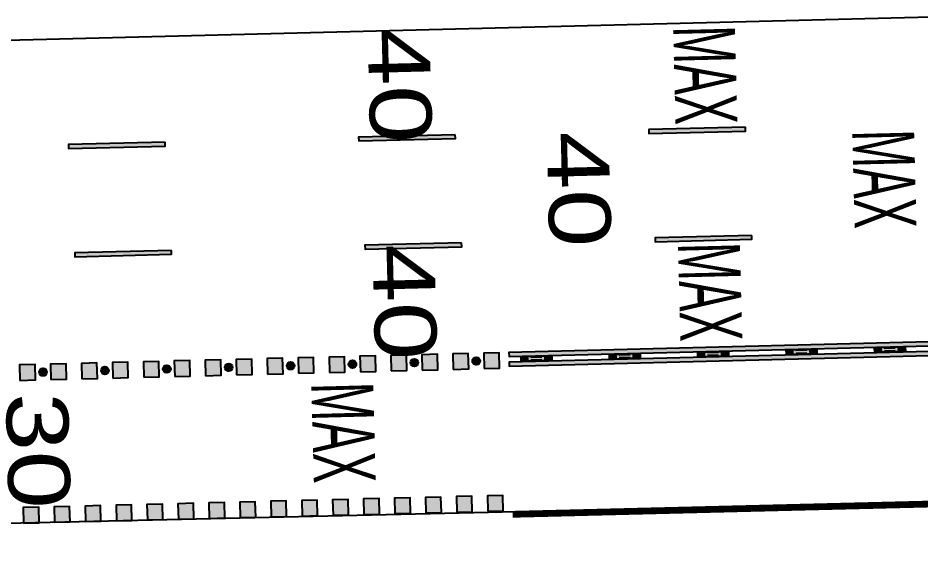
# Model space of a CAD drawing. Header units: metres. Extents: x 668617 to 675126, y 2286318 to 2293677.
# Drawn here: x 669754.73 to 669778.06, y 2287216.39 to 2287230.65 of the extents above; entities that cross this region are included whole.
import ezdxf
from ezdxf.enums import TextEntityAlignment as Align

# ---------------------------------------------------------------- set-up
doc = ezdxf.new("R2010")
doc.units = ezdxf.units.M
doc.header["$MEASUREMENT"] = 0
for name, color, linetype in [('DMTG-B-CuadrosVerdes', 94, 'Continuous'), ('DMTG-D-CONFIBUS', 1, 'Continuous'), ('DMTG-M-VIALETON', 92, 'Continuous'), ('DMTG-PB-BANQUETAS', 251, 'Continuous'), ('DMTG-SH-LEYENDA VELOCIDAD', 252, 'Continuous'), ('DMTG-SH-LINEA DISCONTINUA', 252, 'Continuous'), ('DMTG-SH-LINEA DOBLE', 252, 'Continuous'), ('DMTG-SH-LINEA GUARNICION', 40, 'Continuous')]:
    doc.layers.add(name, color=color, linetype=linetype)
doc.styles.add('Arial', font='arial.ttf')

# ---------------------------------------------------------------- blocks, each defined once
blk = doc.blocks.new('*U131')
h = blk.add_hatch(color=256)
h.dxf.hatch_style = 1
h.paths.add_polyline_path([(0, 3.689), (0.4, 3.689), (0.4, 4.089), (0, 4.089)])
h = blk.add_hatch(color=256)
h.dxf.hatch_style = 1
h.paths.add_polyline_path([(0.8, 3.689), (1.2, 3.689), (1.2, 4.089), (0.8, 4.089)])
h = blk.add_hatch(color=256)
h.dxf.hatch_style = 1
h.paths.add_polyline_path([(0.8, 3.689), (1.2, 3.689), (1.2, 4.089), (0.8, 4.089)])
h = blk.add_hatch(color=256)
h.dxf.hatch_style = 1
h.paths.add_polyline_path([(1.6, 3.689), (2, 3.689), (2, 4.089), (1.6, 4.089)])
h = blk.add_hatch(color=256)
h.dxf.hatch_style = 1
h.paths.add_polyline_path([(1.6, 3.689), (2, 3.689), (2, 4.089), (1.6, 4.089)])
h = blk.add_hatch(color=256)
h.dxf.hatch_style = 1
h.paths.add_polyline_path([(2.4, 3.689), (2.8, 3.689), (2.8, 4.089), (2.4, 4.089)])
h = blk.add_hatch(color=256)
h.dxf.hatch_style = 1
h.paths.add_polyline_path([(2.4, 3.689), (2.8, 3.689), (2.8, 4.089), (2.4, 4.089)])
h = blk.add_hatch(color=256)
h.dxf.hatch_style = 1
h.paths.add_polyline_path([(3.2, 3.689), (3.6, 3.689), (3.6, 4.089), (3.2, 4.089)])
h = blk.add_hatch(color=256)
h.dxf.hatch_style = 1
h.paths.add_polyline_path([(3.2, 3.689), (3.6, 3.689), (3.6, 4.089), (3.2, 4.089)])
h = blk.add_hatch(color=256)
h.dxf.hatch_style = 1
h.paths.add_polyline_path([(4, 3.689), (4.4, 3.689), (4.4, 4.089), (4, 4.089)])
h = blk.add_hatch(color=256)
h.dxf.hatch_style = 1
h.paths.add_polyline_path([(4, 3.689), (4.4, 3.689), (4.4, 4.089), (4, 4.089)])
h = blk.add_hatch(color=256)
h.dxf.hatch_style = 1
h.paths.add_polyline_path([(4.8, 3.689), (5.2, 3.689), (5.2, 4.089), (4.8, 4.089)])
h = blk.add_hatch(color=256)
h.dxf.hatch_style = 1
h.paths.add_polyline_path([(4.8, 3.689), (5.2, 3.689), (5.2, 4.089), (4.8, 4.089)])
h = blk.add_hatch(color=256)
h.dxf.hatch_style = 1
h.paths.add_polyline_path([(5.6, 3.689), (6, 3.689), (6, 4.089), (5.6, 4.089)])
h = blk.add_hatch(color=256)
h.dxf.hatch_style = 1
h.paths.add_polyline_path([(5.6, 3.689), (6, 3.689), (6, 4.089), (5.6, 4.089)])
h = blk.add_hatch(color=256)
h.dxf.hatch_style = 1
h.paths.add_polyline_path([(6.4, 3.689), (6.8, 3.689), (6.8, 4.089), (6.4, 4.089)])
h = blk.add_hatch(color=256)
h.dxf.hatch_style = 1
h.paths.add_polyline_path([(6.4, 3.689), (6.8, 3.689), (6.8, 4.089), (6.4, 4.089)])
h = blk.add_hatch(color=256)
h.dxf.hatch_style = 1
h.paths.add_polyline_path([(7.2, 3.689), (7.6, 3.689), (7.6, 4.089), (7.2, 4.089)])
h = blk.add_hatch(color=256)
h.dxf.hatch_style = 1
h.paths.add_polyline_path([(7.2, 3.689), (7.6, 3.689), (7.6, 4.089), (7.2, 4.089)])
h = blk.add_hatch(color=256)
h.dxf.hatch_style = 1
h.paths.add_polyline_path([(8, 3.689), (8.4, 3.689), (8.4, 4.089), (8, 4.089)])
h = blk.add_hatch(color=256)
h.dxf.hatch_style = 1
h.paths.add_polyline_path([(8, 3.689), (8.4, 3.689), (8.4, 4.089), (8, 4.089)])
h = blk.add_hatch(color=256)
h.dxf.hatch_style = 1
h.paths.add_polyline_path([(8.8, 3.689), (9.2, 3.689), (9.2, 4.089), (8.8, 4.089)])
h = blk.add_hatch(color=256)
h.dxf.hatch_style = 1
h.paths.add_polyline_path([(8.8, 3.689), (9.2, 3.689), (9.2, 4.089), (8.8, 4.089)])
h = blk.add_hatch(color=256)
h.dxf.hatch_style = 1
h.paths.add_polyline_path([(9.6, 3.689), (10, 3.689), (10, 4.089), (9.6, 4.089)])
h = blk.add_hatch(color=256)
h.dxf.hatch_style = 1
h.paths.add_polyline_path([(9.6, 3.689), (10, 3.689), (10, 4.089), (9.6, 4.089)])
h = blk.add_hatch(color=256)
h.dxf.hatch_style = 1
h.paths.add_polyline_path([(10.4, 3.689), (10.8, 3.689), (10.8, 4.089), (10.4, 4.089)])
h = blk.add_hatch(color=256)
h.dxf.hatch_style = 1
h.paths.add_polyline_path([(10.4, 3.689), (10.8, 3.689), (10.8, 4.089), (10.4, 4.089)])
h = blk.add_hatch(color=256)
h.dxf.hatch_style = 1
h.paths.add_polyline_path([(11.2, 3.689), (11.6, 3.689), (11.6, 4.089), (11.2, 4.089)])
h = blk.add_hatch(color=256)
h.dxf.hatch_style = 1
h.paths.add_polyline_path([(11.2, 3.689), (11.6, 3.689), (11.6, 4.089), (11.2, 4.089)])
h = blk.add_hatch(color=256)
h.dxf.hatch_style = 1
h.paths.add_polyline_path([(12, 3.689), (12.4, 3.689), (12.4, 4.089), (12, 4.089)])
h = blk.add_hatch(color=256)
h.dxf.hatch_style = 1
h.paths.add_polyline_path([(0, 0), (0.4, 0), (0.4, 0.4), (0, 0.4)])
h = blk.add_hatch(color=256)
h.dxf.hatch_style = 1
h.paths.add_polyline_path([(0.8, 0), (1.2, 0), (1.2, 0.4), (0.8, 0.4)])
h = blk.add_hatch(color=256)
h.dxf.hatch_style = 1
h.paths.add_polyline_path([(0.8, 0), (1.2, 0), (1.2, 0.4), (0.8, 0.4)])
h = blk.add_hatch(color=256)
h.dxf.hatch_style = 1
h.paths.add_polyline_path([(1.6, 0), (2, 0), (2, 0.4), (1.6, 0.4)])
h = blk.add_hatch(color=256)
h.dxf.hatch_style = 1
h.paths.add_polyline_path([(1.6, 0), (2, 0), (2, 0.4), (1.6, 0.4)])
h = blk.add_hatch(color=256)
h.dxf.hatch_style = 1
h.paths.add_polyline_path([(2.4, 0), (2.8, 0), (2.8, 0.4), (2.4, 0.4)])
h = blk.add_hatch(color=256)
h.dxf.hatch_style = 1
h.paths.add_polyline_path([(2.4, 0), (2.8, 0), (2.8, 0.4), (2.4, 0.4)])
h = blk.add_hatch(color=256)
h.dxf.hatch_style = 1
h.paths.add_polyline_path([(3.2, 0), (3.6, 0), (3.6, 0.4), (3.2, 0.4)])
h = blk.add_hatch(color=256)
h.dxf.hatch_style = 1
h.paths.add_polyline_path([(3.2, 0), (3.6, 0), (3.6, 0.4), (3.2, 0.4)])
h = blk.add_hatch(color=256)
h.dxf.hatch_style = 1
h.paths.add_polyline_path([(4, 0), (4.4, 0), (4.4, 0.4), (4, 0.4)])
h = blk.add_hatch(color=256)
h.dxf.hatch_style = 1
h.paths.add_polyline_path([(4, 0), (4.4, 0), (4.4, 0.4), (4, 0.4)])
h = blk.add_hatch(color=256)
h.dxf.hatch_style = 1
h.paths.add_polyline_path([(4.8, 0), (5.2, 0), (5.2, 0.4), (4.8, 0.4)])
h = blk.add_hatch(color=256)
h.dxf.hatch_style = 1
h.paths.add_polyline_path([(4.8, 0), (5.2, 0), (5.2, 0.4), (4.8, 0.4)])
h = blk.add_hatch(color=256)
h.dxf.hatch_style = 1
h.paths.add_polyline_path([(5.6, 0), (6, 0), (6, 0.4), (5.6, 0.4)])
h = blk.add_hatch(color=256)
h.dxf.hatch_style = 1
h.paths.add_polyline_path([(5.6, 0), (6, 0), (6, 0.4), (5.6, 0.4)])
h = blk.add_hatch(color=256)
h.dxf.hatch_style = 1
h.paths.add_polyline_path([(6.4, 0), (6.8, 0), (6.8, 0.4), (6.4, 0.4)])
h = blk.add_hatch(color=256)
h.dxf.hatch_style = 1
h.paths.add_polyline_path([(6.4, 0), (6.8, 0), (6.8, 0.4), (6.4, 0.4)])
h = blk.add_hatch(color=256)
h.dxf.hatch_style = 1
h.paths.add_polyline_path([(7.2, 0), (7.6, 0), (7.6, 0.4), (7.2, 0.4)])
h = blk.add_hatch(color=256)
h.dxf.hatch_style = 1
h.paths.add_polyline_path([(7.2, 0), (7.6, 0), (7.6, 0.4), (7.2, 0.4)])
h = blk.add_hatch(color=256)
h.dxf.hatch_style = 1
h.paths.add_polyline_path([(8, 0), (8.4, 0), (8.4, 0.4), (8, 0.4)])
h = blk.add_hatch(color=256)
h.dxf.hatch_style = 1
h.paths.add_polyline_path([(8, 0), (8.4, 0), (8.4, 0.4), (8, 0.4)])
h = blk.add_hatch(color=256)
h.dxf.hatch_style = 1
h.paths.add_polyline_path([(8.8, 0), (9.2, 0), (9.2, 0.4), (8.8, 0.4)])
h = blk.add_hatch(color=256)
h.dxf.hatch_style = 1
h.paths.add_polyline_path([(8.8, 0), (9.2, 0), (9.2, 0.4), (8.8, 0.4)])
h = blk.add_hatch(color=256)
h.dxf.hatch_style = 1
h.paths.add_polyline_path([(9.6, 0), (10, 0), (10, 0.4), (9.6, 0.4)])
h = blk.add_hatch(color=256)
h.dxf.hatch_style = 1
h.paths.add_polyline_path([(9.6, 0), (10, 0), (10, 0.4), (9.6, 0.4)])
h = blk.add_hatch(color=256)
h.dxf.hatch_style = 1
h.paths.add_polyline_path([(10.4, 0), (10.8, 0), (10.8, 0.4), (10.4, 0.4)])
h = blk.add_hatch(color=256)
h.dxf.hatch_style = 1
h.paths.add_polyline_path([(10.4, 0), (10.8, 0), (10.8, 0.4), (10.4, 0.4)])
h = blk.add_hatch(color=256)
h.dxf.hatch_style = 1
h.paths.add_polyline_path([(11.2, 0), (11.6, 0), (11.6, 0.4), (11.2, 0.4)])
h = blk.add_hatch(color=256)
h.dxf.hatch_style = 1
h.paths.add_polyline_path([(11.2, 0), (11.6, 0), (11.6, 0.4), (11.2, 0.4)])
h = blk.add_hatch(color=256)
h.dxf.hatch_style = 1
h.paths.add_polyline_path([(12, 0), (12.4, 0), (12.4, 0.4), (12, 0.4)])
for points in [[(0, 3.689), (0.4, 3.689), (0.4, 4.089), (0, 4.089)], [(0.8, 3.689), (1.2, 3.689), (1.2, 4.089), (0.8, 4.089)], [(0.8, 3.689), (1.2, 3.689), (1.2, 4.089), (0.8, 4.089)], [(1.6, 3.689), (2, 3.689), (2, 4.089), (1.6, 4.089)], [(1.6, 3.689), (2, 3.689), (2, 4.089), (1.6, 4.089)], [(2.4, 3.689), (2.8, 3.689), (2.8, 4.089), (2.4, 4.089)], [(2.4, 3.689), (2.8, 3.689), (2.8, 4.089), (2.4, 4.089)], [(3.2, 3.689), (3.6, 3.689), (3.6, 4.089), (3.2, 4.089)], [(3.2, 3.689), (3.6, 3.689), (3.6, 4.089), (3.2, 4.089)], [(4, 3.689), (4.4, 3.689), (4.4, 4.089), (4, 4.089)], [(4, 3.689), (4.4, 3.689), (4.4, 4.089), (4, 4.089)], [(4.8, 3.689), (5.2, 3.689), (5.2, 4.089), (4.8, 4.089)], [(4.8, 3.689), (5.2, 3.689), (5.2, 4.089), (4.8, 4.089)], [(5.6, 3.689), (6, 3.689), (6, 4.089), (5.6, 4.089)], [(5.6, 3.689), (6, 3.689), (6, 4.089), (5.6, 4.089)], [(6.4, 3.689), (6.8, 3.689), (6.8, 4.089), (6.4, 4.089)], [(6.4, 3.689), (6.8, 3.689), (6.8, 4.089), (6.4, 4.089)], [(7.2, 3.689), (7.6, 3.689), (7.6, 4.089), (7.2, 4.089)], [(7.2, 3.689), (7.6, 3.689), (7.6, 4.089), (7.2, 4.089)], [(8, 3.689), (8.4, 3.689), (8.4, 4.089), (8, 4.089)], [(8, 3.689), (8.4, 3.689), (8.4, 4.089), (8, 4.089)], [(8.8, 3.689), (9.2, 3.689), (9.2, 4.089), (8.8, 4.089)], [(8.8, 3.689), (9.2, 3.689), (9.2, 4.089), (8.8, 4.089)], [(9.6, 3.689), (10, 3.689), (10, 4.089), (9.6, 4.089)], [(9.6, 3.689), (10, 3.689), (10, 4.089), (9.6, 4.089)], [(10.4, 3.689), (10.8, 3.689), (10.8, 4.089), (10.4, 4.089)], [(10.4, 3.689), (10.8, 3.689), (10.8, 4.089), (10.4, 4.089)], [(11.2, 3.689), (11.6, 3.689), (11.6, 4.089), (11.2, 4.089)], [(11.2, 3.689), (11.6, 3.689), (11.6, 4.089), (11.2, 4.089)], [(12, 3.689), (12.4, 3.689), (12.4, 4.089), (12, 4.089)], [(0, 0), (0.4, 0), (0.4, 0.4), (0, 0.4)], [(0.8, 0), (1.2, 0), (1.2, 0.4), (0.8, 0.4)], [(0.8, 0), (1.2, 0), (1.2, 0.4), (0.8, 0.4)], [(1.6, 0), (2, 0), (2, 0.4), (1.6, 0.4)], [(1.6, 0), (2, 0), (2, 0.4), (1.6, 0.4)], [(2.4, 0), (2.8, 0), (2.8, 0.4), (2.4, 0.4)], [(2.4, 0), (2.8, 0), (2.8, 0.4), (2.4, 0.4)], [(3.2, 0), (3.6, 0), (3.6, 0.4), (3.2, 0.4)], [(3.2, 0), (3.6, 0), (3.6, 0.4), (3.2, 0.4)], [(4, 0), (4.4, 0), (4.4, 0.4), (4, 0.4)], [(4, 0), (4.4, 0), (4.4, 0.4), (4, 0.4)], [(4.8, 0), (5.2, 0), (5.2, 0.4), (4.8, 0.4)], [(4.8, 0), (5.2, 0), (5.2, 0.4), (4.8, 0.4)], [(5.6, 0), (6, 0), (6, 0.4), (5.6, 0.4)], [(5.6, 0), (6, 0), (6, 0.4), (5.6, 0.4)], [(6.4, 0), (6.8, 0), (6.8, 0.4), (6.4, 0.4)], [(6.4, 0), (6.8, 0), (6.8, 0.4), (6.4, 0.4)], [(7.2, 0), (7.6, 0), (7.6, 0.4), (7.2, 0.4)], [(7.2, 0), (7.6, 0), (7.6, 0.4), (7.2, 0.4)], [(8, 0), (8.4, 0), (8.4, 0.4), (8, 0.4)], [(8, 0), (8.4, 0), (8.4, 0.4), (8, 0.4)], [(8.8, 0), (9.2, 0), (9.2, 0.4), (8.8, 0.4)], [(8.8, 0), (9.2, 0), (9.2, 0.4), (8.8, 0.4)], [(9.6, 0), (10, 0), (10, 0.4), (9.6, 0.4)], [(9.6, 0), (10, 0), (10, 0.4), (9.6, 0.4)], [(10.4, 0), (10.8, 0), (10.8, 0.4), (10.4, 0.4)], [(10.4, 0), (10.8, 0), (10.8, 0.4), (10.4, 0.4)], [(11.2, 0), (11.6, 0), (11.6, 0.4), (11.2, 0.4)], [(11.2, 0), (11.6, 0), (11.6, 0.4), (11.2, 0.4)], [(12, 0), (12.4, 0), (12.4, 0.4), (12, 0.4)]]:
    blk.add_lwpolyline(points, close=True)
blk = doc.blocks.new('*U179')
for points in [[(1.2, 0.2), (20.892, 0.2), (20.892, 0.3), (1.2, 0.3)], [(1.2, -0.05), (20.892, -0.05), (20.892, 0.05), (1.2, 0.05)]]:
    blk.add_hatch(color=252).paths.add_polyline_path(points)
for points in [[(1.2, 0.2), (20.892, 0.2), (20.892, 0.3), (1.2, 0.3)], [(1.2, -0.05), (20.892, -0.05), (20.892, 0.05), (1.2, 0.05)]]:
    blk.add_lwpolyline(points, close=True)
blk = doc.blocks.new('*U99')
at = {"true_color": 0x58ba48}
h = blk.add_hatch(color=85, dxfattribs=at)
h.dxf.hatch_style = 1
h.paths.add_polyline_path([(13.392, 11.001, 1), (13.492, 11.001, 1)], flags=0)
h.paths.add_polyline_path([(13.391, 11.069), (13.38, 11.08, 0.062746), (13.363, 11.062), (13.373, 11.052, 0.413879), (13.391, 11.052, 0.414549)], flags=17)
h.paths.add_polyline_path([(13.388, 11.06, -1), (13.376, 11.06, -1)], flags=16)
h.paths.add_polyline_path([(13.392, 11.001, 1), (13.492, 11.001, 1)], flags=16)
h.paths.add_polyline_path([(13.503, 11.08), (13.492, 11.069, 0.413879), (13.492, 11.052, 0.414549), (13.51, 11.052), (13.521, 11.062, 0.062746)], flags=17)
h.paths.add_polyline_path([(13.507, 11.06, -1), (13.495, 11.06, -1)], flags=16)
h.paths.add_polyline_path([(13.521, 10.94), (13.51, 10.95, 0.413879), (13.492, 10.95, 0.414549), (13.492, 10.933), (13.503, 10.922, 0.062746)], flags=17)
h.paths.add_polyline_path([(13.495, 10.942, -1), (13.507, 10.942, -1)], flags=16)
h.paths.add_polyline_path([(13.391, 10.95, 0.414549), (13.373, 10.95), (13.363, 10.94, 0.062746), (13.38, 10.922), (13.391, 10.933, 0.413879)], flags=17)
h.paths.add_polyline_path([(13.376, 10.942, -1), (13.388, 10.942, -1)], flags=16)
h.paths.add_polyline_path([(13.521, 11.062), (13.51, 11.052, -0.414549), (13.492, 11.052, -0.413879), (13.492, 11.069), (13.503, 11.08, 0.342564), (13.38, 11.08), (13.391, 11.069, -0.414549), (13.391, 11.052, -0.413879), (13.373, 11.052), (13.363, 11.062, 0.166532), (13.342, 11.001, 0.166532), (13.363, 10.94), (13.373, 10.95, -0.414549), (13.391, 10.95, -0.413879), (13.391, 10.933), (13.38, 10.922, 0.342564), (13.503, 10.922), (13.492, 10.933, -0.414549), (13.492, 10.95, -0.413879), (13.51, 10.95), (13.521, 10.94, 0.166532), (13.542, 11.001, 0.166532)])
h.paths.add_polyline_path([(13.492, 11.001, -1), (13.392, 11.001, -1)], flags=0)
h.paths.add_polyline_path([(13.471, 11.056, 0.245947), (13.413, 11.056), (13.401, 11.078, -0.245947), (13.482, 11.078)], flags=16)
h.paths.add_polyline_path([(13.471, 10.946), (13.482, 10.923, -0.245947), (13.401, 10.923), (13.413, 10.946, 0.245947)], flags=16)
h = blk.add_hatch(color=85, dxfattribs=at)
h.dxf.hatch_style = 1
h.paths.add_polyline_path([(13.392, 11.001, 1), (13.492, 11.001, 1)])
at = {"true_color": 0xc7c8ca}
h = blk.add_hatch(color=9, dxfattribs=at)
h.dxf.hatch_style = 1
h.paths.add_polyline_path([(13.482, 11.078, 0.245947), (13.401, 11.078), (13.413, 11.056, -0.245947), (13.471, 11.056)])
h.paths.add_polyline_path([(13.482, 10.923), (13.471, 10.946, -0.245947), (13.413, 10.946), (13.401, 10.923, 0.245947)])
at = {"true_color": 0x58ba48}
h = blk.add_hatch(color=85, dxfattribs=at)
h.dxf.hatch_style = 1
h.paths.add_polyline_path([(14.992, 11.001, 1), (15.092, 11.001, 1)], flags=0)
h.paths.add_polyline_path([(14.991, 11.069), (14.98, 11.08, 0.062746), (14.963, 11.062), (14.973, 11.052, 0.413879), (14.991, 11.052, 0.414549)], flags=17)
h.paths.add_polyline_path([(14.988, 11.06, -1), (14.976, 11.06, -1)], flags=16)
h.paths.add_polyline_path([(14.992, 11.001, 1), (15.092, 11.001, 1)], flags=16)
h.paths.add_polyline_path([(15.103, 11.08), (15.092, 11.069, 0.413879), (15.092, 11.052, 0.414549), (15.11, 11.052), (15.121, 11.062, 0.062746)], flags=17)
h.paths.add_polyline_path([(15.107, 11.06, -1), (15.095, 11.06, -1)], flags=16)
h.paths.add_polyline_path([(15.121, 10.94), (15.11, 10.95, 0.413879), (15.092, 10.95, 0.414549), (15.092, 10.933), (15.103, 10.922, 0.062746)], flags=17)
h.paths.add_polyline_path([(15.095, 10.942, -1), (15.107, 10.942, -1)], flags=16)
h.paths.add_polyline_path([(14.991, 10.95, 0.414549), (14.973, 10.95), (14.963, 10.94, 0.062746), (14.98, 10.922), (14.991, 10.933, 0.413879)], flags=17)
h.paths.add_polyline_path([(14.976, 10.942, -1), (14.988, 10.942, -1)], flags=16)
h.paths.add_polyline_path([(15.121, 11.062), (15.11, 11.052, -0.414549), (15.092, 11.052, -0.413879), (15.092, 11.069), (15.103, 11.08, 0.342564), (14.98, 11.08), (14.991, 11.069, -0.414549), (14.991, 11.052, -0.413879), (14.973, 11.052), (14.963, 11.062, 0.166532), (14.942, 11.001, 0.166532), (14.963, 10.94), (14.973, 10.95, -0.414549), (14.991, 10.95, -0.413879), (14.991, 10.933), (14.98, 10.922, 0.342564), (15.103, 10.922), (15.092, 10.933, -0.414549), (15.092, 10.95, -0.413879), (15.11, 10.95), (15.121, 10.94, 0.166532), (15.142, 11.001, 0.166532)])
h.paths.add_polyline_path([(15.092, 11.001, -1), (14.992, 11.001, -1)], flags=0)
h.paths.add_polyline_path([(15.071, 11.056, 0.245947), (15.013, 11.056), (15.001, 11.078, -0.245947), (15.082, 11.078)], flags=16)
h.paths.add_polyline_path([(15.071, 10.946), (15.082, 10.923, -0.245947), (15.001, 10.923), (15.013, 10.946, 0.245947)], flags=16)
h = blk.add_hatch(color=85, dxfattribs=at)
h.dxf.hatch_style = 1
h.paths.add_polyline_path([(14.992, 11.001, 1), (15.092, 11.001, 1)])
at = {"true_color": 0xc7c8ca}
h = blk.add_hatch(color=9, dxfattribs=at)
h.dxf.hatch_style = 1
h.paths.add_polyline_path([(15.082, 11.078, 0.245947), (15.001, 11.078), (15.013, 11.056, -0.245947), (15.071, 11.056)])
h.paths.add_polyline_path([(15.082, 10.923), (15.071, 10.946, -0.245947), (15.013, 10.946), (15.001, 10.923, 0.245947)])
at = {"true_color": 0x58ba48}
h = blk.add_hatch(color=85, dxfattribs=at)
h.dxf.hatch_style = 1
h.paths.add_polyline_path([(16.592, 11.001, 1), (16.692, 11.001, 1)], flags=0)
h.paths.add_polyline_path([(16.591, 11.069), (16.58, 11.08, 0.062746), (16.563, 11.062), (16.573, 11.052, 0.413879), (16.591, 11.052, 0.414549)], flags=17)
h.paths.add_polyline_path([(16.588, 11.06, -1), (16.576, 11.06, -1)], flags=16)
h.paths.add_polyline_path([(16.592, 11.001, 1), (16.692, 11.001, 1)], flags=16)
h.paths.add_polyline_path([(16.703, 11.08), (16.692, 11.069, 0.413879), (16.692, 11.052, 0.414549), (16.71, 11.052), (16.721, 11.062, 0.062746)], flags=17)
h.paths.add_polyline_path([(16.707, 11.06, -1), (16.695, 11.06, -1)], flags=16)
h.paths.add_polyline_path([(16.721, 10.94), (16.71, 10.95, 0.413879), (16.692, 10.95, 0.414549), (16.692, 10.933), (16.703, 10.922, 0.062746)], flags=17)
h.paths.add_polyline_path([(16.695, 10.942, -1), (16.707, 10.942, -1)], flags=16)
h.paths.add_polyline_path([(16.591, 10.95, 0.414549), (16.573, 10.95), (16.563, 10.94, 0.062746), (16.58, 10.922), (16.591, 10.933, 0.413879)], flags=17)
h.paths.add_polyline_path([(16.576, 10.942, -1), (16.588, 10.942, -1)], flags=16)
h.paths.add_polyline_path([(16.721, 11.062), (16.71, 11.052, -0.414549), (16.692, 11.052, -0.413879), (16.692, 11.069), (16.703, 11.08, 0.342564), (16.58, 11.08), (16.591, 11.069, -0.414549), (16.591, 11.052, -0.413879), (16.573, 11.052), (16.563, 11.062, 0.166532), (16.542, 11.001, 0.166532), (16.563, 10.94), (16.573, 10.95, -0.414549), (16.591, 10.95, -0.413879), (16.591, 10.933), (16.58, 10.922, 0.342564), (16.703, 10.922), (16.692, 10.933, -0.414549), (16.692, 10.95, -0.413879), (16.71, 10.95), (16.721, 10.94, 0.166532), (16.742, 11.001, 0.166532)])
h.paths.add_polyline_path([(16.692, 11.001, -1), (16.592, 11.001, -1)], flags=0)
h.paths.add_polyline_path([(16.671, 11.056, 0.245947), (16.613, 11.056), (16.601, 11.078, -0.245947), (16.682, 11.078)], flags=16)
h.paths.add_polyline_path([(16.671, 10.946), (16.682, 10.923, -0.245947), (16.601, 10.923), (16.613, 10.946, 0.245947)], flags=16)
h = blk.add_hatch(color=85, dxfattribs=at)
h.dxf.hatch_style = 1
h.paths.add_polyline_path([(16.592, 11.001, 1), (16.692, 11.001, 1)])
at = {"true_color": 0xc7c8ca}
h = blk.add_hatch(color=9, dxfattribs=at)
h.dxf.hatch_style = 1
h.paths.add_polyline_path([(16.682, 11.078, 0.245947), (16.601, 11.078), (16.613, 11.056, -0.245947), (16.671, 11.056)])
h.paths.add_polyline_path([(16.682, 10.923), (16.671, 10.946, -0.245947), (16.613, 10.946), (16.601, 10.923, 0.245947)])
at = {"true_color": 0x58ba48}
h = blk.add_hatch(color=85, dxfattribs=at)
h.dxf.hatch_style = 1
h.paths.add_polyline_path([(18.192, 11.001, 1), (18.292, 11.001, 1)], flags=0)
h.paths.add_polyline_path([(18.191, 11.069), (18.18, 11.08, 0.062746), (18.163, 11.062), (18.173, 11.052, 0.413879), (18.191, 11.052, 0.414549)], flags=17)
h.paths.add_polyline_path([(18.188, 11.06, -1), (18.176, 11.06, -1)], flags=16)
h.paths.add_polyline_path([(18.192, 11.001, 1), (18.292, 11.001, 1)], flags=16)
h.paths.add_polyline_path([(18.303, 11.08), (18.292, 11.069, 0.413879), (18.292, 11.052, 0.414549), (18.31, 11.052), (18.321, 11.062, 0.062746)], flags=17)
h.paths.add_polyline_path([(18.307, 11.06, -1), (18.295, 11.06, -1)], flags=16)
h.paths.add_polyline_path([(18.321, 10.94), (18.31, 10.95, 0.413879), (18.292, 10.95, 0.414549), (18.292, 10.933), (18.303, 10.922, 0.062746)], flags=17)
h.paths.add_polyline_path([(18.295, 10.942, -1), (18.307, 10.942, -1)], flags=16)
h.paths.add_polyline_path([(18.191, 10.95, 0.414549), (18.173, 10.95), (18.163, 10.94, 0.062746), (18.18, 10.922), (18.191, 10.933, 0.413879)], flags=17)
h.paths.add_polyline_path([(18.176, 10.942, -1), (18.188, 10.942, -1)], flags=16)
h.paths.add_polyline_path([(18.321, 11.062), (18.31, 11.052, -0.414549), (18.292, 11.052, -0.413879), (18.292, 11.069), (18.303, 11.08, 0.342564), (18.18, 11.08), (18.191, 11.069, -0.414549), (18.191, 11.052, -0.413879), (18.173, 11.052), (18.163, 11.062, 0.166532), (18.142, 11.001, 0.166532), (18.163, 10.94), (18.173, 10.95, -0.414549), (18.191, 10.95, -0.413879), (18.191, 10.933), (18.18, 10.922, 0.342564), (18.303, 10.922), (18.292, 10.933, -0.414549), (18.292, 10.95, -0.413879), (18.31, 10.95), (18.321, 10.94, 0.166532), (18.342, 11.001, 0.166532)])
h.paths.add_polyline_path([(18.292, 11.001, -1), (18.192, 11.001, -1)], flags=0)
h.paths.add_polyline_path([(18.271, 11.056, 0.245947), (18.213, 11.056), (18.201, 11.078, -0.245947), (18.282, 11.078)], flags=16)
h.paths.add_polyline_path([(18.271, 10.946), (18.282, 10.923, -0.245947), (18.201, 10.923), (18.213, 10.946, 0.245947)], flags=16)
h = blk.add_hatch(color=85, dxfattribs=at)
h.dxf.hatch_style = 1
h.paths.add_polyline_path([(18.192, 11.001, 1), (18.292, 11.001, 1)])
at = {"true_color": 0xc7c8ca}
h = blk.add_hatch(color=9, dxfattribs=at)
h.dxf.hatch_style = 1
h.paths.add_polyline_path([(18.282, 11.078, 0.245947), (18.201, 11.078), (18.213, 11.056, -0.245947), (18.271, 11.056)])
h.paths.add_polyline_path([(18.282, 10.923), (18.271, 10.946, -0.245947), (18.213, 10.946), (18.201, 10.923, 0.245947)])
at = {"true_color": 0x58ba48}
h = blk.add_hatch(color=85, dxfattribs=at)
h.dxf.hatch_style = 1
h.paths.add_polyline_path([(19.792, 11.001, 1), (19.892, 11.001, 1)], flags=0)
h.paths.add_polyline_path([(19.791, 11.069), (19.78, 11.08, 0.062746), (19.763, 11.062), (19.773, 11.052, 0.413879), (19.791, 11.052, 0.414549)], flags=17)
h.paths.add_polyline_path([(19.788, 11.06, -1), (19.776, 11.06, -1)], flags=16)
h.paths.add_polyline_path([(19.792, 11.001, 1), (19.892, 11.001, 1)], flags=16)
h.paths.add_polyline_path([(19.903, 11.08), (19.892, 11.069, 0.413879), (19.892, 11.052, 0.414549), (19.91, 11.052), (19.921, 11.062, 0.062746)], flags=17)
h.paths.add_polyline_path([(19.907, 11.06, -1), (19.895, 11.06, -1)], flags=16)
h.paths.add_polyline_path([(19.921, 10.94), (19.91, 10.95, 0.413879), (19.892, 10.95, 0.414549), (19.892, 10.933), (19.903, 10.922, 0.062746)], flags=17)
h.paths.add_polyline_path([(19.895, 10.942, -1), (19.907, 10.942, -1)], flags=16)
h.paths.add_polyline_path([(19.791, 10.95, 0.414549), (19.773, 10.95), (19.763, 10.94, 0.062746), (19.78, 10.922), (19.791, 10.933, 0.413879)], flags=17)
h.paths.add_polyline_path([(19.776, 10.942, -1), (19.788, 10.942, -1)], flags=16)
h.paths.add_polyline_path([(19.921, 11.062), (19.91, 11.052, -0.414549), (19.892, 11.052, -0.413879), (19.892, 11.069), (19.903, 11.08, 0.342564), (19.78, 11.08), (19.791, 11.069, -0.414549), (19.791, 11.052, -0.413879), (19.773, 11.052), (19.763, 11.062, 0.166532), (19.742, 11.001, 0.166532), (19.763, 10.94), (19.773, 10.95, -0.414549), (19.791, 10.95, -0.413879), (19.791, 10.933), (19.78, 10.922, 0.342564), (19.903, 10.922), (19.892, 10.933, -0.414549), (19.892, 10.95, -0.413879), (19.91, 10.95), (19.921, 10.94, 0.166532), (19.942, 11.001, 0.166532)])
h.paths.add_polyline_path([(19.892, 11.001, -1), (19.792, 11.001, -1)], flags=0)
h.paths.add_polyline_path([(19.871, 11.056, 0.245947), (19.813, 11.056), (19.801, 11.078, -0.245947), (19.882, 11.078)], flags=16)
h.paths.add_polyline_path([(19.871, 10.946), (19.882, 10.923, -0.245947), (19.801, 10.923), (19.813, 10.946, 0.245947)], flags=16)
h = blk.add_hatch(color=85, dxfattribs=at)
h.dxf.hatch_style = 1
h.paths.add_polyline_path([(19.792, 11.001, 1), (19.892, 11.001, 1)])
at = {"true_color": 0xc7c8ca}
h = blk.add_hatch(color=9, dxfattribs=at)
h.dxf.hatch_style = 1
h.paths.add_polyline_path([(19.882, 11.078, 0.245947), (19.801, 11.078), (19.813, 11.056, -0.245947), (19.871, 11.056)])
h.paths.add_polyline_path([(19.882, 10.923), (19.871, 10.946, -0.245947), (19.813, 10.946), (19.801, 10.923, 0.245947)])
at = {"true_color": 0x58ba48}
h = blk.add_hatch(color=85, dxfattribs=at)
h.dxf.hatch_style = 1
h.paths.add_polyline_path([(21.392, 11.001, 1), (21.492, 11.001, 1)], flags=0)
h.paths.add_polyline_path([(21.391, 11.069), (21.38, 11.08, 0.062746), (21.363, 11.062), (21.373, 11.052, 0.413879), (21.391, 11.052, 0.414549)], flags=17)
h.paths.add_polyline_path([(21.388, 11.06, -1), (21.376, 11.06, -1)], flags=16)
h.paths.add_polyline_path([(21.392, 11.001, 1), (21.492, 11.001, 1)], flags=16)
h.paths.add_polyline_path([(21.503, 11.08), (21.492, 11.069, 0.413879), (21.492, 11.052, 0.414549), (21.51, 11.052), (21.521, 11.062, 0.062746)], flags=17)
h.paths.add_polyline_path([(21.507, 11.06, -1), (21.495, 11.06, -1)], flags=16)
h.paths.add_polyline_path([(21.521, 10.94), (21.51, 10.95, 0.413879), (21.492, 10.95, 0.414549), (21.492, 10.933), (21.503, 10.922, 0.062746)], flags=17)
h.paths.add_polyline_path([(21.495, 10.942, -1), (21.507, 10.942, -1)], flags=16)
h.paths.add_polyline_path([(21.391, 10.95, 0.414549), (21.373, 10.95), (21.363, 10.94, 0.062746), (21.38, 10.922), (21.391, 10.933, 0.413879)], flags=17)
h.paths.add_polyline_path([(21.376, 10.942, -1), (21.388, 10.942, -1)], flags=16)
h.paths.add_polyline_path([(21.521, 11.062), (21.51, 11.052, -0.414549), (21.492, 11.052, -0.413879), (21.492, 11.069), (21.503, 11.08, 0.342564), (21.38, 11.08), (21.391, 11.069, -0.414549), (21.391, 11.052, -0.413879), (21.373, 11.052), (21.363, 11.062, 0.166532), (21.342, 11.001, 0.166532), (21.363, 10.94), (21.373, 10.95, -0.414549), (21.391, 10.95, -0.413879), (21.391, 10.933), (21.38, 10.922, 0.342564), (21.503, 10.922), (21.492, 10.933, -0.414549), (21.492, 10.95, -0.413879), (21.51, 10.95), (21.521, 10.94, 0.166532), (21.542, 11.001, 0.166532)])
h.paths.add_polyline_path([(21.492, 11.001, -1), (21.392, 11.001, -1)], flags=0)
h.paths.add_polyline_path([(21.471, 11.056, 0.245947), (21.413, 11.056), (21.401, 11.078, -0.245947), (21.482, 11.078)], flags=16)
h.paths.add_polyline_path([(21.471, 10.946), (21.482, 10.923, -0.245947), (21.401, 10.923), (21.413, 10.946, 0.245947)], flags=16)
h = blk.add_hatch(color=85, dxfattribs=at)
h.dxf.hatch_style = 1
h.paths.add_polyline_path([(21.392, 11.001, 1), (21.492, 11.001, 1)])
at = {"true_color": 0xc7c8ca}
h = blk.add_hatch(color=9, dxfattribs=at)
h.dxf.hatch_style = 1
h.paths.add_polyline_path([(21.482, 11.078, 0.245947), (21.401, 11.078), (21.413, 11.056, -0.245947), (21.471, 11.056)])
h.paths.add_polyline_path([(21.482, 10.923), (21.471, 10.946, -0.245947), (21.413, 10.946), (21.401, 10.923, 0.245947)])
at = {"true_color": 0x58ba48}
h = blk.add_hatch(color=85, dxfattribs=at)
h.dxf.hatch_style = 1
h.paths.add_polyline_path([(22.992, 11.001, 1), (23.092, 11.001, 1)], flags=0)
h.paths.add_polyline_path([(22.991, 11.069), (22.98, 11.08, 0.062746), (22.963, 11.062), (22.973, 11.052, 0.413879), (22.991, 11.052, 0.414549)], flags=17)
h.paths.add_polyline_path([(22.988, 11.06, -1), (22.976, 11.06, -1)], flags=16)
h.paths.add_polyline_path([(22.992, 11.001, 1), (23.092, 11.001, 1)], flags=16)
h.paths.add_polyline_path([(23.103, 11.08), (23.092, 11.069, 0.413879), (23.092, 11.052, 0.414549), (23.11, 11.052), (23.121, 11.062, 0.062746)], flags=17)
h.paths.add_polyline_path([(23.107, 11.06, -1), (23.095, 11.06, -1)], flags=16)
h.paths.add_polyline_path([(23.121, 10.94), (23.11, 10.95, 0.413879), (23.092, 10.95, 0.414549), (23.092, 10.933), (23.103, 10.922, 0.062746)], flags=17)
h.paths.add_polyline_path([(23.095, 10.942, -1), (23.107, 10.942, -1)], flags=16)
h.paths.add_polyline_path([(22.991, 10.95, 0.414549), (22.973, 10.95), (22.963, 10.94, 0.062746), (22.98, 10.922), (22.991, 10.933, 0.413879)], flags=17)
h.paths.add_polyline_path([(22.976, 10.942, -1), (22.988, 10.942, -1)], flags=16)
h.paths.add_polyline_path([(23.121, 11.062), (23.11, 11.052, -0.414549), (23.092, 11.052, -0.413879), (23.092, 11.069), (23.103, 11.08, 0.342564), (22.98, 11.08), (22.991, 11.069, -0.414549), (22.991, 11.052, -0.413879), (22.973, 11.052), (22.963, 11.062, 0.166532), (22.942, 11.001, 0.166532), (22.963, 10.94), (22.973, 10.95, -0.414549), (22.991, 10.95, -0.413879), (22.991, 10.933), (22.98, 10.922, 0.342564), (23.103, 10.922), (23.092, 10.933, -0.414549), (23.092, 10.95, -0.413879), (23.11, 10.95), (23.121, 10.94, 0.166532), (23.142, 11.001, 0.166532)])
h.paths.add_polyline_path([(23.092, 11.001, -1), (22.992, 11.001, -1)], flags=0)
h.paths.add_polyline_path([(23.071, 11.056, 0.245947), (23.013, 11.056), (23.001, 11.078, -0.245947), (23.082, 11.078)], flags=16)
h.paths.add_polyline_path([(23.071, 10.946), (23.082, 10.923, -0.245947), (23.001, 10.923), (23.013, 10.946, 0.245947)], flags=16)
h = blk.add_hatch(color=85, dxfattribs=at)
h.dxf.hatch_style = 1
h.paths.add_polyline_path([(22.992, 11.001, 1), (23.092, 11.001, 1)])
at = {"true_color": 0xc7c8ca}
h = blk.add_hatch(color=9, dxfattribs=at)
h.dxf.hatch_style = 1
h.paths.add_polyline_path([(23.082, 11.078, 0.245947), (23.001, 11.078), (23.013, 11.056, -0.245947), (23.071, 11.056)])
h.paths.add_polyline_path([(23.082, 10.923), (23.071, 10.946, -0.245947), (23.013, 10.946), (23.001, 10.923, 0.245947)])
at = {"true_color": 0x58ba48}
h = blk.add_hatch(color=85, dxfattribs=at)
h.dxf.hatch_style = 1
h.paths.add_polyline_path([(24.592, 11.001, 1), (24.692, 11.001, 1)], flags=0)
h.paths.add_polyline_path([(24.591, 11.069), (24.58, 11.08, 0.062746), (24.563, 11.062), (24.573, 11.052, 0.413879), (24.591, 11.052, 0.414549)], flags=17)
h.paths.add_polyline_path([(24.588, 11.06, -1), (24.576, 11.06, -1)], flags=16)
h.paths.add_polyline_path([(24.592, 11.001, 1), (24.692, 11.001, 1)], flags=16)
h.paths.add_polyline_path([(24.703, 11.08), (24.692, 11.069, 0.413879), (24.692, 11.052, 0.414549), (24.71, 11.052), (24.721, 11.062, 0.062746)], flags=17)
h.paths.add_polyline_path([(24.707, 11.06, -1), (24.695, 11.06, -1)], flags=16)
h.paths.add_polyline_path([(24.721, 10.94), (24.71, 10.95, 0.413879), (24.692, 10.95, 0.414549), (24.692, 10.933), (24.703, 10.922, 0.062746)], flags=17)
h.paths.add_polyline_path([(24.695, 10.942, -1), (24.707, 10.942, -1)], flags=16)
h.paths.add_polyline_path([(24.591, 10.95, 0.414549), (24.573, 10.95), (24.563, 10.94, 0.062746), (24.58, 10.922), (24.591, 10.933, 0.413879)], flags=17)
h.paths.add_polyline_path([(24.576, 10.942, -1), (24.588, 10.942, -1)], flags=16)
h.paths.add_polyline_path([(24.721, 11.062), (24.71, 11.052, -0.414549), (24.692, 11.052, -0.413879), (24.692, 11.069), (24.703, 11.08, 0.342564), (24.58, 11.08), (24.591, 11.069, -0.414549), (24.591, 11.052, -0.413879), (24.573, 11.052), (24.563, 11.062, 0.166532), (24.542, 11.001, 0.166532), (24.563, 10.94), (24.573, 10.95, -0.414549), (24.591, 10.95, -0.413879), (24.591, 10.933), (24.58, 10.922, 0.342564), (24.703, 10.922), (24.692, 10.933, -0.414549), (24.692, 10.95, -0.413879), (24.71, 10.95), (24.721, 10.94, 0.166532), (24.742, 11.001, 0.166532)])
h.paths.add_polyline_path([(24.692, 11.001, -1), (24.592, 11.001, -1)], flags=0)
h.paths.add_polyline_path([(24.671, 11.056, 0.245947), (24.613, 11.056), (24.601, 11.078, -0.245947), (24.682, 11.078)], flags=16)
h.paths.add_polyline_path([(24.671, 10.946), (24.682, 10.923, -0.245947), (24.601, 10.923), (24.613, 10.946, 0.245947)], flags=16)
h = blk.add_hatch(color=85, dxfattribs=at)
h.dxf.hatch_style = 1
h.paths.add_polyline_path([(24.592, 11.001, 1), (24.692, 11.001, 1)])
at = {"true_color": 0xc7c8ca}
h = blk.add_hatch(color=9, dxfattribs=at)
h.dxf.hatch_style = 1
h.paths.add_polyline_path([(24.682, 11.078, 0.245947), (24.601, 11.078), (24.613, 11.056, -0.245947), (24.671, 11.056)])
h.paths.add_polyline_path([(24.682, 10.923), (24.671, 10.946, -0.245947), (24.613, 10.946), (24.601, 10.923, 0.245947)])
at = {"color": 18, "true_color": 0x000000}
for points in [[(13.391, 11.069), (13.38, 11.08, 0.062746), (13.363, 11.062), (13.373, 11.052, 0.413879), (13.391, 11.052, 0.414549)], [(13.482, 11.078), (13.471, 11.056, 0.245947), (13.413, 11.056), (13.401, 11.078, -0.245947)], [(13.492, 11.069), (13.503, 11.08, -0.062746), (13.521, 11.062), (13.51, 11.052, -0.413879), (13.492, 11.052, -0.414549)], [(14.991, 11.069), (14.98, 11.08, 0.062746), (14.963, 11.062), (14.973, 11.052, 0.413879), (14.991, 11.052, 0.414549)], [(15.082, 11.078), (15.071, 11.056, 0.245947), (15.013, 11.056), (15.001, 11.078, -0.245947)], [(15.092, 11.069), (15.103, 11.08, -0.062746), (15.121, 11.062), (15.11, 11.052, -0.413879), (15.092, 11.052, -0.414549)], [(16.591, 11.069), (16.58, 11.08, 0.062746), (16.563, 11.062), (16.573, 11.052, 0.413879), (16.591, 11.052, 0.414549)], [(16.682, 11.078), (16.671, 11.056, 0.245947), (16.613, 11.056), (16.601, 11.078, -0.245947)], [(16.692, 11.069), (16.703, 11.08, -0.062746), (16.721, 11.062), (16.71, 11.052, -0.413879), (16.692, 11.052, -0.414549)], [(18.191, 11.069), (18.18, 11.08, 0.062746), (18.163, 11.062), (18.173, 11.052, 0.413879), (18.191, 11.052, 0.414549)], [(18.282, 11.078), (18.271, 11.056, 0.245947), (18.213, 11.056), (18.201, 11.078, -0.245947)], [(18.292, 11.069), (18.303, 11.08, -0.062746), (18.321, 11.062), (18.31, 11.052, -0.413879), (18.292, 11.052, -0.414549)], [(19.791, 11.069), (19.78, 11.08, 0.062746), (19.763, 11.062), (19.773, 11.052, 0.413879), (19.791, 11.052, 0.414549)], [(19.882, 11.078), (19.871, 11.056, 0.245947), (19.813, 11.056), (19.801, 11.078, -0.245947)], [(19.892, 11.069), (19.903, 11.08, -0.062746), (19.921, 11.062), (19.91, 11.052, -0.413879), (19.892, 11.052, -0.414549)], [(21.391, 11.069), (21.38, 11.08, 0.062746), (21.363, 11.062), (21.373, 11.052, 0.413879), (21.391, 11.052, 0.414549)], [(21.482, 11.078), (21.471, 11.056, 0.245947), (21.413, 11.056), (21.401, 11.078, -0.245947)], [(21.492, 11.069), (21.503, 11.08, -0.062746), (21.521, 11.062), (21.51, 11.052, -0.413879), (21.492, 11.052, -0.414549)], [(22.991, 11.069), (22.98, 11.08, 0.062746), (22.963, 11.062), (22.973, 11.052, 0.413879), (22.991, 11.052, 0.414549)], [(23.082, 11.078), (23.071, 11.056, 0.245947), (23.013, 11.056), (23.001, 11.078, -0.245947)], [(23.092, 11.069), (23.103, 11.08, -0.062746), (23.121, 11.062), (23.11, 11.052, -0.413879), (23.092, 11.052, -0.414549)], [(24.591, 11.069), (24.58, 11.08, 0.062746), (24.563, 11.062), (24.573, 11.052, 0.413879), (24.591, 11.052, 0.414549)], [(24.682, 11.078), (24.671, 11.056, 0.245947), (24.613, 11.056), (24.601, 11.078, -0.245947)], [(24.692, 11.069), (24.703, 11.08, -0.062746), (24.721, 11.062), (24.71, 11.052, -0.413879), (24.692, 11.052, -0.414549)], [(13.391, 10.933), (13.38, 10.922, -0.062746), (13.363, 10.94), (13.373, 10.95, -0.413879), (13.391, 10.95, -0.414549)], [(13.482, 10.923), (13.471, 10.946, -0.245947), (13.413, 10.946), (13.401, 10.923, 0.245947)], [(13.492, 10.933), (13.503, 10.922, 0.062746), (13.521, 10.94), (13.51, 10.95, 0.413879), (13.492, 10.95, 0.414549)], [(14.991, 10.933), (14.98, 10.922, -0.062746), (14.963, 10.94), (14.973, 10.95, -0.413879), (14.991, 10.95, -0.414549)], [(15.082, 10.923), (15.071, 10.946, -0.245947), (15.013, 10.946), (15.001, 10.923, 0.245947)], [(15.092, 10.933), (15.103, 10.922, 0.062746), (15.121, 10.94), (15.11, 10.95, 0.413879), (15.092, 10.95, 0.414549)], [(16.591, 10.933), (16.58, 10.922, -0.062746), (16.563, 10.94), (16.573, 10.95, -0.413879), (16.591, 10.95, -0.414549)], [(16.682, 10.923), (16.671, 10.946, -0.245947), (16.613, 10.946), (16.601, 10.923, 0.245947)], [(16.692, 10.933), (16.703, 10.922, 0.062746), (16.721, 10.94), (16.71, 10.95, 0.413879), (16.692, 10.95, 0.414549)], [(18.191, 10.933), (18.18, 10.922, -0.062746), (18.163, 10.94), (18.173, 10.95, -0.413879), (18.191, 10.95, -0.414549)], [(18.282, 10.923), (18.271, 10.946, -0.245947), (18.213, 10.946), (18.201, 10.923, 0.245947)], [(18.292, 10.933), (18.303, 10.922, 0.062746), (18.321, 10.94), (18.31, 10.95, 0.413879), (18.292, 10.95, 0.414549)], [(19.791, 10.933), (19.78, 10.922, -0.062746), (19.763, 10.94), (19.773, 10.95, -0.413879), (19.791, 10.95, -0.414549)], [(19.882, 10.923), (19.871, 10.946, -0.245947), (19.813, 10.946), (19.801, 10.923, 0.245947)], [(19.892, 10.933), (19.903, 10.922, 0.062746), (19.921, 10.94), (19.91, 10.95, 0.413879), (19.892, 10.95, 0.414549)], [(21.391, 10.933), (21.38, 10.922, -0.062746), (21.363, 10.94), (21.373, 10.95, -0.413879), (21.391, 10.95, -0.414549)], [(21.482, 10.923), (21.471, 10.946, -0.245947), (21.413, 10.946), (21.401, 10.923, 0.245947)], [(21.492, 10.933), (21.503, 10.922, 0.062746), (21.521, 10.94), (21.51, 10.95, 0.413879), (21.492, 10.95, 0.414549)], [(22.991, 10.933), (22.98, 10.922, -0.062746), (22.963, 10.94), (22.973, 10.95, -0.413879), (22.991, 10.95, -0.414549)], [(23.082, 10.923), (23.071, 10.946, -0.245947), (23.013, 10.946), (23.001, 10.923, 0.245947)], [(23.092, 10.933), (23.103, 10.922, 0.062746), (23.121, 10.94), (23.11, 10.95, 0.413879), (23.092, 10.95, 0.414549)], [(24.591, 10.933), (24.58, 10.922, -0.062746), (24.563, 10.94), (24.573, 10.95, -0.413879), (24.591, 10.95, -0.414549)], [(24.682, 10.923), (24.671, 10.946, -0.245947), (24.613, 10.946), (24.601, 10.923, 0.245947)], [(24.692, 10.933), (24.703, 10.922, 0.062746), (24.721, 10.94), (24.71, 10.95, 0.413879), (24.692, 10.95, 0.414549)]]:
    blk.add_lwpolyline(points, format="xyb", close=True, dxfattribs=at)
for points in [[(13.442, 10.901), (13.442, 11.101)], [(15.042, 10.901), (15.042, 11.101)], [(16.642, 10.901), (16.642, 11.101)], [(18.242, 10.901), (18.242, 11.101)], [(19.842, 10.901), (19.842, 11.101)], [(21.442, 10.901), (21.442, 11.101)], [(23.042, 10.901), (23.042, 11.101)], [(24.642, 10.901), (24.642, 11.101)]]:
    blk.add_lwpolyline(points)
for centre, radius in [((13.442, 11.001), 0.1), ((13.382, 11.06), 0.00613), ((13.442, 11.001), 0.05), ((13.501, 11.06), 0.00613), ((15.042, 11.001), 0.1), ((14.982, 11.06), 0.00613), ((15.042, 11.001), 0.05), ((15.101, 11.06), 0.00613), ((16.642, 11.001), 0.1), ((16.582, 11.06), 0.00613), ((16.642, 11.001), 0.05), ((16.701, 11.06), 0.00613), ((18.242, 11.001), 0.1), ((18.182, 11.06), 0.00613), ((18.242, 11.001), 0.05), ((18.301, 11.06), 0.00613), ((19.842, 11.001), 0.1), ((19.782, 11.06), 0.00613), ((19.842, 11.001), 0.05), ((19.901, 11.06), 0.00613), ((21.442, 11.001), 0.1), ((21.382, 11.06), 0.00613), ((21.442, 11.001), 0.05), ((21.501, 11.06), 0.00613), ((23.042, 11.001), 0.1), ((22.982, 11.06), 0.00613), ((23.042, 11.001), 0.05), ((23.101, 11.06), 0.00613), ((24.642, 11.001), 0.1), ((24.582, 11.06), 0.00613), ((24.642, 11.001), 0.05), ((24.701, 11.06), 0.00613), ((13.382, 10.942), 0.00613), ((13.501, 10.942), 0.00613), ((14.982, 10.942), 0.00613), ((15.101, 10.942), 0.00613), ((16.582, 10.942), 0.00613), ((16.701, 10.942), 0.00613), ((18.182, 10.942), 0.00613), ((18.301, 10.942), 0.00613), ((19.782, 10.942), 0.00613), ((19.901, 10.942), 0.00613), ((21.382, 10.942), 0.00613), ((21.501, 10.942), 0.00613), ((22.982, 10.942), 0.00613), ((23.101, 10.942), 0.00613), ((24.582, 10.942), 0.00613), ((24.701, 10.942), 0.00613)]:
    blk.add_circle(centre, radius, dxfattribs=at)
blk = doc.blocks.new('*U204')
at = {"layer": 'DMTG-SH-LEYENDA VELOCIDAD', "style": 'Arial', "width": 0.538005}
blk.add_text('MAX', height=1.6, rotation=0.104, dxfattribs=at).set_placement((-0.086, 7.915), (2.52, 7.919), align=Align.FIT)
at = {"layer": 'DMTG-SH-LEYENDA VELOCIDAD', "style": 'Arial', "width": 0.593132}
blk.add_attdef('VEL', text='', height=1.6, dxfattribs=at).set_placement((-0.006, 0), (2.5, 0), align=Align.FIT)
blk = doc.blocks.new('*U26')
at = {"ltscale": 0.1, "true_color": 0xf8d731}
h = blk.add_hatch(color=40, dxfattribs=at)
h.dxf.hatch_style = 1
h.paths.add_polyline_path([(0, -0.115), (0, -0.235), (0.163, -0.197, 0.348227), (0.171, -0.187), (0.171, -0.163, 0.348227), (0.163, -0.153)])
h.paths.add_polyline_path([(0.151, -0.171), (0.151, -0.179), (0.02, -0.21), (0.02, -0.14)], flags=16)
at = {"lineweight": 60}
h = blk.add_hatch(color=72, dxfattribs=at)
h.dxf.hatch_style = 1
h.paths.add_polyline_path([(0.02, -0.21), (0.151, -0.179), (0.151, -0.171), (0.02, -0.14)])
at = {"ltscale": 0.1, "true_color": 0xf8d731}
h = blk.add_hatch(color=40, dxfattribs=at)
h.dxf.hatch_style = 1
h.set_gradient(color1=(248, 153, 30), color2=(248, 215, 49), rotation=90, name='CYLINDER')
h.paths.add_polyline_path([(0.756, -0.235), (0.632, -0.207, -0.349253), (0.617, -0.187), (0.617, -0.163, -0.000038), (0.617, -0.163, -0.349253), (0.632, -0.143), (0.756, -0.115), (0.044, -0.115), (0.165, -0.143, -0.348227), (0.181, -0.163), (0.181, -0.187, -0.348227), (0.165, -0.207), (0.044, -0.235)])
h = blk.add_hatch(color=40, dxfattribs=at)
h.dxf.hatch_style = 1
h.paths.add_polyline_path([(0.634, -0.153, 0.349253), (0.627, -0.163), (0.627, -0.187, 0.349253), (0.634, -0.197), (0.8, -0.235), (0.8, -0.115)])
h.paths.add_polyline_path([(0.78, -0.14), (0.647, -0.171), (0.647, -0.179), (0.78, -0.21)], flags=16)
at = {"lineweight": 60}
h = blk.add_hatch(color=22, dxfattribs=at)
h.dxf.hatch_style = 1
h.paths.add_polyline_path([(0.647, -0.179), (0.78, -0.21), (0.78, -0.14), (0.647, -0.171)])
at = {"color": 40, "true_color": 0xf8d731}
for points in [[(0, -0.115), (0, -0.235), (0.163, -0.197, 0.348227), (0.171, -0.187), (0.171, -0.163, 0.348227), (0.163, -0.153)], [(0.617, -0.163), (0.617, -0.187, 0.349253), (0.632, -0.207), (0.756, -0.235), (0.044, -0.235), (0.165, -0.207, 0.348227), (0.181, -0.187), (0.181, -0.163, 0.348227), (0.165, -0.143), (0.044, -0.115), (0.756, -0.115), (0.632, -0.143, 0.349253), (0.617, -0.163, 0.000038)], [(0.8, -0.235), (0.634, -0.197, -0.349253), (0.627, -0.187), (0.627, -0.163, -0.349253), (0.634, -0.153), (0.8, -0.115)]]:
    blk.add_lwpolyline(points, format="xyb", close=True, dxfattribs=at)
for points in [[(0.044, -0.115), (0, -0.115)], [(0.756, -0.115), (0.8, -0.115)], [(0, -0.235), (0.044, -0.235)], [(0.756, -0.235), (0.8, -0.235)]]:
    blk.add_lwpolyline(points, dxfattribs=at)
for points in [[(0.02, -0.14), (0.02, -0.21), (0.151, -0.179), (0.151, -0.171)], [(0.78, -0.21), (0.647, -0.179), (0.647, -0.171), (0.78, -0.14)]]:
    blk.add_lwpolyline(points, close=True, dxfattribs=at)
at = {"color": 1, "ltscale": 0.1}
for points in [[(0.541, -0.139), (0.259, -0.139)], [(0.541, -0.211), (0.259, -0.211)]]:
    blk.add_lwpolyline(points, dxfattribs=at)
blk = doc.blocks.new('*U68')
at = {"layer": 'DMTG-D-CONFIBUS', "rotation": 0.06683931164646181}
blk.add_blockref('*U26', (0, 0.175), dxfattribs=at)
blk = doc.blocks.new('*U185')
at = {"layer": 'DMTG-SH-LEYENDA VELOCIDAD', "style": 'Arial', "width": 0.527321}
blk.add_text('MAX', height=1.6, dxfattribs=at).set_placement((0.148, 7.915), (2.702, 7.915), align=Align.FIT)
at = {"layer": 'DMTG-SH-LEYENDA VELOCIDAD', "style": 'Arial', "width": 0.593548}
blk.add_attdef('VEL', text='', height=1.6, dxfattribs=at).set_placement((0.235, 0.019), (2.742, 0.019), align=Align.FIT)

msp = doc.modelspace()

# ---------------------------------------------------------------- hatches: boundary and pattern name
at = {"layer": 'DMTG-SH-LINEA DISCONTINUA'}
for points in [[(669773.52596, 2287227.83137), (669771.02671, 2287227.76989), (669771.02917, 2287227.66992), (669773.52842, 2287227.7314)], [(669766.02845, 2287227.6377), (669763.52921, 2287227.57622), (669763.53167, 2287227.47625), (669766.03091, 2287227.53773)], [(669758.53095, 2287227.44402), (669756.03171, 2287227.38254), (669756.03416, 2287227.28257), (669758.53341, 2287227.34405)], [(669773.69008, 2287225.03464), (669771.19083, 2287224.97316), (669771.19329, 2287224.87319), (669773.69254, 2287224.93467)], [(669766.19257, 2287224.84097), (669763.69333, 2287224.77949), (669763.69579, 2287224.67952), (669766.19503, 2287224.741)], [(669758.69507, 2287224.64729), (669756.19583, 2287224.58581), (669756.19828, 2287224.48584), (669758.69753, 2287224.54732)]]:
    msp.add_hatch(color=256, dxfattribs=at).paths.add_polyline_path(points)

# ---------------------------------------------------------------- linework, layer by layer
at = {"layer": 'DMTG-PB-BANQUETAS'}
msp.add_lwpolyline([(669722.00357, 2287317.87643), (669723.99411, 2287233.13143), (669724.12175, 2287232.54047), (669724.33056, 2287231.97191), (669724.61664, 2287231.43879), (669724.97405, 2287230.95114), (669725.39585, 2287230.51701), (669725.87413, 2287230.14647), (669726.39892, 2287229.84559), (669726.96028, 2287229.62144), (669727.54824, 2287229.47709), (669728.1498, 2287229.41565), (669806.30157, 2287231.39986)], dxfattribs=at)
msp.add_lwpolyline([(669809.52345, 2287214.95376, 0.42810103), (669805.42643, 2287218.8236), (669766.88801, 2287217.87515), (669728.34781, 2287216.99668, 0.41027826), (669724.45169, 2287212.87925), (669725.06825, 2287181.27237), (669726.08166, 2287129.0838, 0.41644838), (669730.17702, 2287125.15036), (669809.01536, 2287127.04099), (669809.49433, 2287127.30546), (669809.93076, 2287127.63325), (669810.3196, 2287128.01639), (669810.65181, 2287128.44995), (669810.92231, 2287128.92396), (669809.52345, 2287214.95376)], format="xyb", dxfattribs=at)
at = {"layer": 'DMTG-SH-LINEA DISCONTINUA'}
for points in [[(669773.52596, 2287227.83137), (669771.02671, 2287227.76989), (669771.02917, 2287227.66992), (669773.52842, 2287227.7314)], [(669766.02845, 2287227.6377), (669763.52921, 2287227.57622), (669763.53167, 2287227.47625), (669766.03091, 2287227.53773)], [(669758.53095, 2287227.44402), (669756.03171, 2287227.38254), (669756.03416, 2287227.28257), (669758.53341, 2287227.34405)], [(669773.69008, 2287225.03464), (669771.19083, 2287224.97316), (669771.19329, 2287224.87319), (669773.69254, 2287224.93467)], [(669766.19257, 2287224.84097), (669763.69333, 2287224.77949), (669763.69579, 2287224.67952), (669766.19503, 2287224.741)], [(669758.69507, 2287224.64729), (669756.19583, 2287224.58581), (669756.19828, 2287224.48584), (669758.69753, 2287224.54732)]]:
    msp.add_lwpolyline(points, close=True, dxfattribs=at)
at = {"layer": 'DMTG-SH-LINEA GUARNICION', "const_width": 0.15}
msp.add_lwpolyline([(669767.50966, 2287217.81542), (669787.24671, 2287218.30114)], dxfattribs=at)

# ---------------------------------------------------------------- block references
at = {"layer": 'DMTG-B-CuadrosVerdes', "rotation": 1.454416315912523}
msp.add_blockref('*U131', (669754.87127, 2287217.60119), dxfattribs=at)
at = {"layer": 'DMTG-D-CONFIBUS', "color": 0, "linetype": 'ByBlock', "lineweight": -2, "transparency": 16777216, "rotation": 1.452222362318557}
for p in [(669772.2899, 2287221.95815), (669774.57416, 2287222.01637), (669776.85841, 2287222.07458), (669767.72138, 2287221.84172), (669770.00564, 2287221.89994)]:
    msp.add_blockref('*U68', p, dxfattribs=at)
at = {"layer": 'DMTG-M-VIALETON', "extrusion": (-5.52054e-10, 2.15765e-08, 1), "rotation": 1.465640948718214}
msp.add_blockref('*U99', (669742.21665, 2287210.1619, 0.04898), dxfattribs=at)
at = {"layer": 'DMTG-SH-LEYENDA VELOCIDAD'}
ref = msp.add_blockref('*U185', (669763.73972, 2287230.38286), dxfattribs=dict(at, rotation=271.4542661524098))
ref.add_attrib('VEL', '40', dxfattribs={"height": 1.6, "rotation": 271.454266, "style": 'Arial', "width": 1.206651}).set_placement((669763.75874, 2287230.39526), (669763.83488, 2287227.39622), align=Align.FIT)
ref = msp.add_blockref('*U185', (669768.3687, 2287227.69713), dxfattribs=dict(at, rotation=271.4542661524098))
ref.add_attrib('VEL', '40', dxfattribs={"height": 1.6, "rotation": 271.454266, "style": 'Arial', "width": 1.206651}).set_placement((669768.38772, 2287227.70953), (669768.46385, 2287224.71049), align=Align.FIT)
ref = msp.add_blockref('*U185', (669763.86628, 2287224.78198), dxfattribs=dict(at, rotation=271.4542661524098))
ref.add_attrib('VEL', '40', dxfattribs={"height": 1.6, "rotation": 271.454266, "style": 'Arial', "width": 1.206651}).set_placement((669763.8853, 2287224.79438), (669763.96143, 2287221.79535), align=Align.FIT)
ref = msp.add_blockref('*U204', (669754.39457, 2287220.93849), dxfattribs=dict(at, rotation=271.4261726127825))
ref.add_attrib('VEL', '30', dxfattribs={"height": 1.6, "rotation": 271.426173, "style": 'Arial', "width": 1.206651}).set_placement((669754.41359, 2287220.95087), (669754.48826, 2287217.9518), align=Align.FIT)
at = {"layer": 'DMTG-SH-LINEA DOBLE', "rotation": 181.4544006827062}
msp.add_blockref('*U179', (669788.30178, 2287222.49019), dxfattribs=at)

doc.saveas('drawing.dxf')
